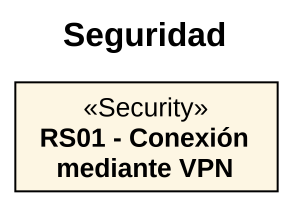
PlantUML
@startuml
title Seguridad
hide circle
hide empty members
class "RS01 - Conexión mediante VPN" as RS01_Conexión_mediante_VPN <<Security>>
@enduml
